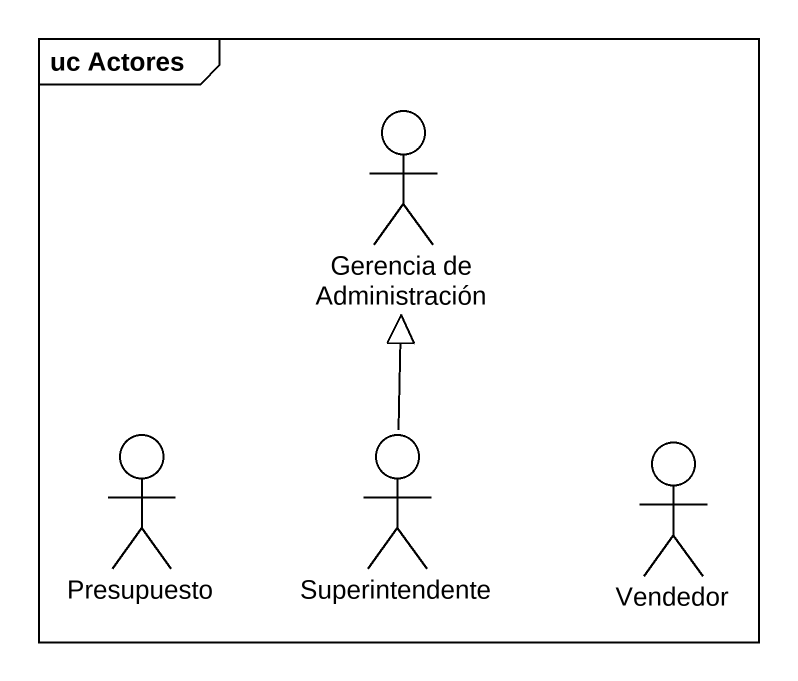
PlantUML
@startuml
mainframe uc Actores
actor "Gerencia de Administración" as Gerencia_de_Administración
actor Presupuesto
actor Superintendente
actor Vendedor
Superintendente -up-|> Gerencia_de_Administración
@enduml
